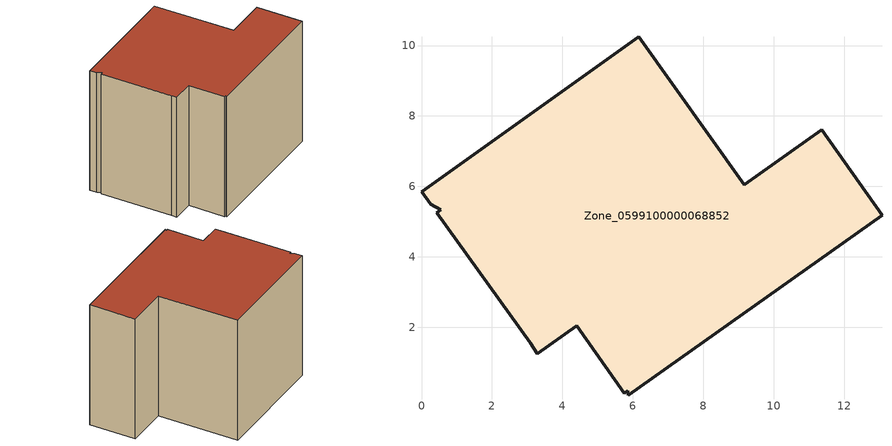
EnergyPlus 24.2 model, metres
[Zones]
Zone_0599100000068852
 floor ground (C_G): 4.4,2.04 3.29,1.25 3.09,1.56 0.43,5.25 0.54,5.34 0.26,5.49 0,5.85 6.17,10.25 9.16,6.05 11.36,7.61 13.08,5.18 5.87,0.07 5.85,0.19 5.75,0.12 z0
 wall outside (C_F): 9.16,6.05 6.17,10.25 0,5.85 0.26,5.49 0.54,5.34 0.43,5.25 3.09,1.56 3.29,1.25 4.4,2.04 5.75,0.12 5.85,0.19 5.87,0.07 13.08,5.18 11.36,7.61 9.16,6.05 z0:8.18
 roof outside (C_R): 3.29,1.25 4.4,2.04 5.75,0.12 5.85,0.19 5.87,0.07 13.08,5.18 11.36,7.61 9.16,6.05 6.17,10.25 0,5.85 0.26,5.49 0.54,5.34 0.43,5.25 3.09,1.56 z8.18
[BUILDING]
Pand.0599100000068852: North Axis=0; Terrain=City; Loads Convergence Tolerance Value=0.04; Temperature Convergence Tolerance Value=0.4; Solar Distribution=FullExterior; Maximum Number of Warmup Days=25; Minimum Number of Warmup Days=1
[Site:Location]
Rotterdam.The.Hague.AP_ZH_NLD Design_Conditions: Latitude=51.96; Longitude=4.45; Time Zone=1; Elevation=-4.5
[SITE:GROUNDTEMPERATURE:BUILDINGSURFACE]
18, 18, 18, 18, 18, 18, 18, 18, 18, 18, 18, 18
[MATERIAL] Thermal Absorptance=0.9; Solar Absorptance=0.7; Visible Absorptance=0.7
Name | Roughness | Thickness | Conductivity | Density | Specific Heat
G.TC.1975-1991 | MediumSmooth | 0.15 | 0.288461 | 540 | 1210
F.TC.1975-1991 | Rough | 0.3 | 0.230769 | 1920 | 840
R.TC.1975-1991 | MediumRough | 0.2 | 0.153846 | 1500 | 1000
[CONSTRUCTION]
C_G: G.TC.1975-1991
C_F: F.TC.1975-1991
C_R: R.TC.1975-1991
[ZONE]
Zone_0599100000068852: Type=1; Multiplier=1; Ceiling Height=Autocalculate; Volume=Autocalculate; Floor Area=autocalculate; Part of Total Floor Area=Yes
[ZONEINFILTRATION:DESIGNFLOWRATE]
Infil_Zone_0599100000068852: Zone or ZoneList or Space or SpaceList=Zone_0599100000068852; Schedule=AlwaysOn; Design Flow Rate Calculation Method=Flow/Area; Flow Rate per Floor Area=0.003; Constant Term Coefficient=1; Temperature Term Coefficient=0; Velocity Term Coefficient=0; Velocity Squared Term Coefficient=0
[HVACTEMPLATE:ZONE:IDEALLOADSAIRSYSTEM]
Zone_0599100000068852: Maximum Heating Supply Air Temperature=50; Minimum Cooling Supply Air Temperature=13; Maximum Heating Supply Air Humidity Ratio=0.0156; Minimum Cooling Supply Air Humidity Ratio=0.0077; Heating Limit=NoLimit; Cooling Limit=NoLimit; Dehumidification Control Type=ConstantSensibleHeatRatio; Cooling Sensible Heat Ratio=0.7; Dehumidification Setpoint=60; Humidification Control Type=None; Humidification Setpoint=30; Outdoor Air Method=None; Outdoor Air Flow Rate per Person=0.00944; Outdoor Air Flow Rate per Zone Floor Area=0; Outdoor Air Flow Rate per Zone=0; Demand Controlled Ventilation Type=None; Outdoor Air Economizer Type=NoEconomizer; Heat Recovery Type=None; Sensible Heat Recovery Effectiveness=0.7; Latent Heat Recovery Effectiveness=0.65
[ZONECONTROL:THERMOSTAT]
ThermostatControl_Zone_0599100000068852: Zone or ZoneList=Zone_0599100000068852; Control Type Schedule=DualSetpointControlType; Control 1=Thermostat_Zone_0599100000068852; Temperature Difference Between Cutout And Setpoint=0
[THERMOSTATSETPOINT:DUALSETPOINT]
Thermostat_Zone_0599100000068852: Heating Setpoint Temperature Schedule=HeatingSetpoint_Zone_0599100000068852; Cooling Setpoint Temperature Schedule=CoolingSetpoint_Zone_0599100000068852
[SCHEDULE:COMPACT]
HeatingSetpoint_Zone_0599100000068852: Through: 12/31, For: AllDays, Until: 24:00, 21
CoolingSetpoint_Zone_0599100000068852: Through: 12/31, For: AllDays, Until: 24:00, 24
DualSetpointControlType: Through: 12/31, For: AllDays, Until: 24:00, 4
AlwaysOn: Through: 12/31, For: AllDays, Until: 24:00, 1
